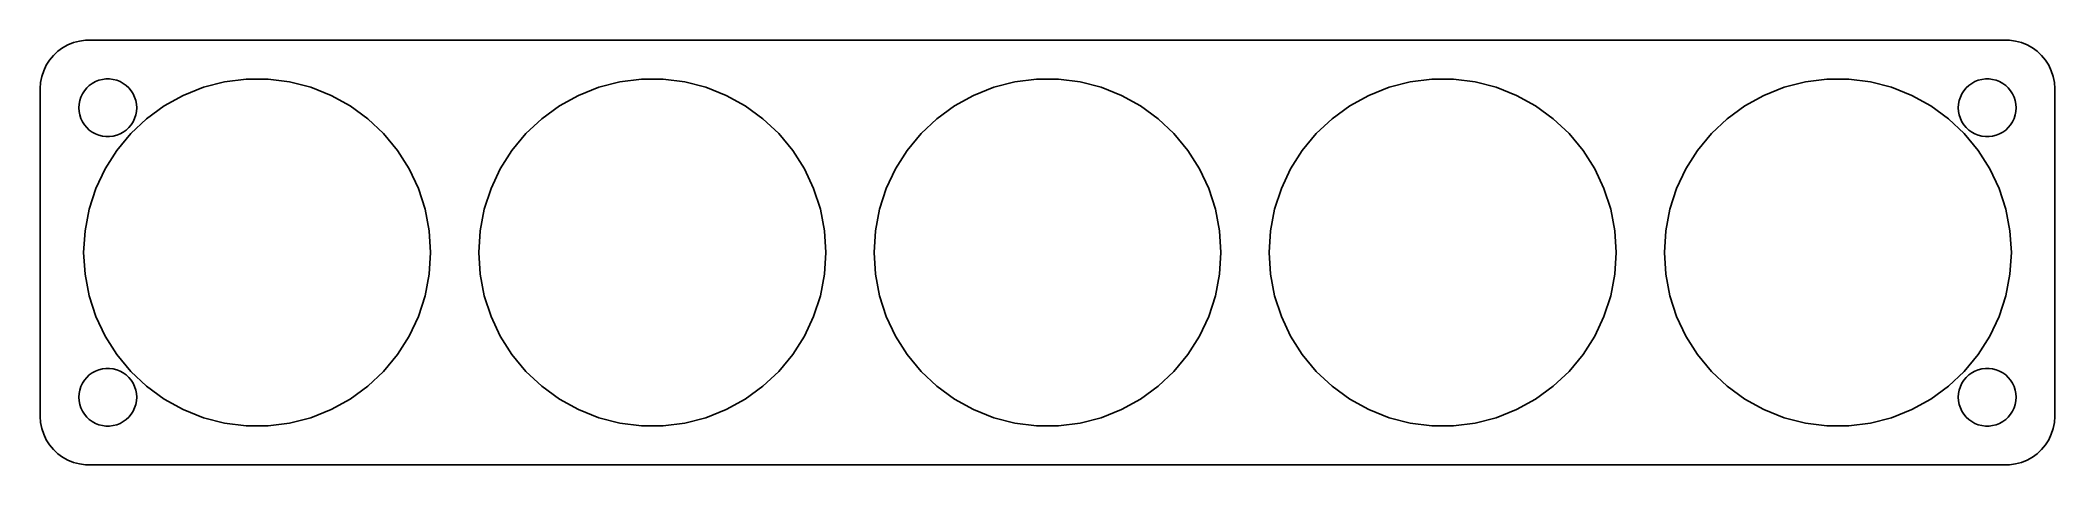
# Model space of a CAD drawing. Header units: metres. Extents: x -104 to 104, y -22 to 22.
import ezdxf

# ---------------------------------------------------------------- set-up
doc = ezdxf.new("R2010")
doc.units = ezdxf.units.M

msp = doc.modelspace()

# ---------------------------------------------------------------- linework, layer by layer
for p, q in [((-102.179, 21.2216), (-102.687, 20.8526)), ((-101.629, 21.5241), (-102.179, 21.2216)), ((-101.045, 21.7553), (-101.629, 21.5241)), ((-100.437, 21.9114), (-101.045, 21.7553)), ((-99.8139, 21.9901), (-100.437, 21.9114)), ((99.8139, 21.9901), (-99.8139, 21.9901)), ((100.437, 21.9114), (99.8139, 21.9901)), ((101.045, 21.7553), (100.437, 21.9114)), ((101.629, 21.5241), (101.045, 21.7553)), ((102.179, 21.2216), (101.629, 21.5241)), ((102.687, 20.8526), (102.179, 21.2216)), ((-104.149, 18.8406), (-104.343, 18.2434)), ((-103.882, 19.4088), (-104.149, 18.8406)), ((-103.545, 19.9389), (-103.882, 19.4088)), ((-103.145, 20.4227), (-103.545, 19.9389)), ((-102.687, 20.8526), (-103.145, 20.4227)), ((103.145, 20.4227), (102.687, 20.8526)), ((103.545, 19.9389), (103.145, 20.4227)), ((103.882, 19.4088), (103.545, 19.9389)), ((104.149, 18.8406), (103.882, 19.4088)), ((104.343, 18.2434), (104.149, 18.8406)), ((-104.461, 17.6267), (-104.5, 17)), ((-104.5, 17), (-104.5, -17)), ((-104.343, 18.2434), (-104.461, 17.6267)), ((-100.129, 16.4453), (-99.927, 16.7634)), ((-99.927, 16.7634), (-99.6869, 17.0536)), ((-99.6869, 17.0536), (-99.4123, 17.3115)), ((-99.4123, 17.3115), (-99.1075, 17.533)), ((-99.1075, 17.533), (-98.7773, 17.7145)), ((-98.7773, 17.7145), (-98.427, 17.8532)), ((-98.427, 17.8532), (-98.0621, 17.9469)), ((-98.0621, 17.9469), (-97.6884, 17.9941)), ((-97.6884, 17.9941), (-97.3116, 17.9941)), ((-97.3116, 17.9941), (-96.9379, 17.9469)), ((-96.9379, 17.9469), (-96.573, 17.8532)), ((-96.573, 17.8532), (-96.2227, 17.7145)), ((-96.2227, 17.7145), (-95.8925, 17.533)), ((-95.8925, 17.533), (-95.5877, 17.3115)), ((-95.5877, 17.3115), (-95.3131, 17.0536)), ((-95.3131, 17.0536), (-95.073, 16.7634)), ((-95.073, 16.7634), (-94.8711, 16.4453)), ((-89.664, 16.2869), (-87.5623, 17.119)), ((-87.5623, 17.119), (-85.3729, 17.6812)), ((-85.3729, 17.6812), (-83.1302, 17.9645)), ((-83.1302, 17.9645), (-80.8698, 17.9645)), ((-80.8698, 17.9645), (-78.6271, 17.6812)), ((-78.6271, 17.6812), (-76.4377, 17.119)), ((-76.4377, 17.119), (-74.336, 16.2869)), ((-48.664, 16.2869), (-46.5623, 17.119)), ((-46.5623, 17.119), (-44.3729, 17.6812)), ((-44.3729, 17.6812), (-42.1302, 17.9645)), ((-42.1302, 17.9645), (-39.8698, 17.9645)), ((-39.8698, 17.9645), (-37.6271, 17.6812)), ((-37.6271, 17.6812), (-35.4377, 17.119)), ((-35.4377, 17.119), (-33.336, 16.2869)), ((-7.66402, 16.2869), (-5.5623, 17.119)), ((-5.5623, 17.119), (-3.37285, 17.6812)), ((-3.37285, 17.6812), (-1.13022, 17.9645)), ((-1.13022, 17.9645), (1.13022, 17.9645)), ((1.13022, 17.9645), (3.37285, 17.6812)), ((3.37285, 17.6812), (5.5623, 17.119)), ((5.5623, 17.119), (7.66402, 16.2869)), ((33.336, 16.2869), (35.4377, 17.119)), ((35.4377, 17.119), (37.6271, 17.6812)), ((37.6271, 17.6812), (39.8698, 17.9645)), ((39.8698, 17.9645), (42.1302, 17.9645)), ((42.1302, 17.9645), (44.3729, 17.6812)), ((44.3729, 17.6812), (46.5623, 17.119)), ((46.5623, 17.119), (48.664, 16.2869)), ((74.336, 16.2869), (76.4377, 17.119)), ((76.4377, 17.119), (78.6271, 17.6812)), ((78.6271, 17.6812), (80.8698, 17.9645)), ((80.8698, 17.9645), (83.1302, 17.9645)), ((83.1302, 17.9645), (85.3729, 17.6812)), ((85.3729, 17.6812), (87.5623, 17.119)), ((87.5623, 17.119), (89.664, 16.2869)), ((94.8711, 16.4453), (95.073, 16.7634)), ((95.073, 16.7634), (95.3131, 17.0536)), ((95.3131, 17.0536), (95.5877, 17.3115)), ((95.5877, 17.3115), (95.8925, 17.533)), ((95.8925, 17.533), (96.2227, 17.7145)), ((96.2227, 17.7145), (96.573, 17.8532)), ((96.573, 17.8532), (96.9379, 17.9469)), ((96.9379, 17.9469), (97.3116, 17.9941)), ((97.3116, 17.9941), (97.6884, 17.9941)), ((97.6884, 17.9941), (98.0621, 17.9469)), ((98.0621, 17.9469), (98.427, 17.8532)), ((98.427, 17.8532), (98.7773, 17.7145)), ((98.7773, 17.7145), (99.1075, 17.533)), ((99.1075, 17.533), (99.4123, 17.3115)), ((99.4123, 17.3115), (99.6869, 17.0536)), ((99.6869, 17.0536), (99.927, 16.7634)), ((99.927, 16.7634), (100.129, 16.4453)), ((104.461, 17.6267), (104.343, 18.2434)), ((104.5, 17), (104.461, 17.6267)), ((104.5, -17), (104.5, 17)), ((-100.5, 15), (-100.476, 15.376)), ((-100.476, 14.624), (-100.5, 15)), ((-100.476, 15.376), (-100.406, 15.7461)), ((-100.406, 15.7461), (-100.289, 16.1044)), ((-100.289, 16.1044), (-100.129, 16.4453)), ((-94.8711, 16.4453), (-94.7107, 16.1044)), ((-94.7107, 16.1044), (-94.5943, 15.7461)), ((-94.5943, 15.7461), (-94.5237, 15.376)), ((-94.5237, 15.376), (-94.5, 15)), ((-94.5, 15), (-94.5237, 14.624)), ((-93.4736, 13.8692), (-91.6449, 15.1979)), ((-91.6449, 15.1979), (-89.664, 16.2869)), ((-74.336, 16.2869), (-72.3551, 15.1979)), ((-72.3551, 15.1979), (-70.5264, 13.8692)), ((-52.4736, 13.8692), (-50.6449, 15.1979)), ((-50.6449, 15.1979), (-48.664, 16.2869)), ((-33.336, 16.2869), (-31.3551, 15.1979)), ((-31.3551, 15.1979), (-29.5264, 13.8692)), ((-11.4736, 13.8692), (-9.64488, 15.1979)), ((-9.64488, 15.1979), (-7.66402, 16.2869)), ((7.66402, 16.2869), (9.64488, 15.1979)), ((9.64488, 15.1979), (11.4736, 13.8692)), ((29.5264, 13.8692), (31.3551, 15.1979)), ((31.3551, 15.1979), (33.336, 16.2869)), ((48.664, 16.2869), (50.6449, 15.1979)), ((50.6449, 15.1979), (52.4736, 13.8692)), ((70.5264, 13.8692), (72.3551, 15.1979)), ((72.3551, 15.1979), (74.336, 16.2869)), ((89.664, 16.2869), (91.6449, 15.1979)), ((91.6449, 15.1979), (93.4736, 13.8692)), ((94.5, 15), (94.5237, 15.376)), ((94.5237, 14.624), (94.5, 15)), ((94.5237, 15.376), (94.5943, 15.7461)), ((94.5943, 15.7461), (94.7107, 16.1044)), ((94.7107, 16.1044), (94.8711, 16.4453)), ((100.129, 16.4453), (100.289, 16.1044)), ((100.289, 16.1044), (100.406, 15.7461)), ((100.406, 15.7461), (100.476, 15.376)), ((100.476, 15.376), (100.5, 15)), ((100.5, 15), (100.476, 14.624)), ((-100.406, 14.2539), (-100.476, 14.624)), ((-100.289, 13.8956), (-100.406, 14.2539)), ((-100.129, 13.5547), (-100.289, 13.8956)), ((-99.927, 13.2366), (-100.129, 13.5547)), ((-99.6869, 12.9464), (-99.927, 13.2366)), ((-99.4123, 12.6884), (-99.6869, 12.9464)), ((-99.1075, 12.467), (-99.4123, 12.6884)), ((-95.5877, 12.6884), (-95.8925, 12.467)), ((-95.3131, 12.9464), (-95.5877, 12.6884)), ((-95.073, 13.2366), (-95.3131, 12.9464)), ((-95.1214, 12.3218), (-93.4736, 13.8692)), ((-94.8711, 13.5547), (-95.073, 13.2366)), ((-94.7107, 13.8956), (-94.8711, 13.5547)), ((-94.5943, 14.2539), (-94.7107, 13.8956)), ((-94.5237, 14.624), (-94.5943, 14.2539)), ((-70.5264, 13.8692), (-68.8786, 12.3218)), ((-54.1214, 12.3218), (-52.4736, 13.8692)), ((-29.5264, 13.8692), (-27.8786, 12.3218)), ((-13.1214, 12.3218), (-11.4736, 13.8692)), ((11.4736, 13.8692), (13.1214, 12.3218)), ((27.8786, 12.3218), (29.5264, 13.8692)), ((52.4736, 13.8692), (54.1214, 12.3218)), ((68.8786, 12.3218), (70.5264, 13.8692)), ((93.4736, 13.8692), (95.1214, 12.3218)), ((94.5943, 14.2539), (94.5237, 14.624)), ((94.7107, 13.8956), (94.5943, 14.2539)), ((94.8711, 13.5547), (94.7107, 13.8956)), ((95.073, 13.2366), (94.8711, 13.5547)), ((95.3131, 12.9464), (95.073, 13.2366)), ((95.5877, 12.6884), (95.3131, 12.9464)), ((95.8925, 12.467), (95.5877, 12.6884)), ((99.4123, 12.6884), (99.1075, 12.467)), ((99.6869, 12.9464), (99.4123, 12.6884)), ((99.927, 13.2366), (99.6869, 12.9464)), ((100.129, 13.5547), (99.927, 13.2366)), ((100.289, 13.8956), (100.129, 13.5547)), ((100.406, 14.2539), (100.289, 13.8956)), ((100.476, 14.624), (100.406, 14.2539)), ((-98.7773, 12.2855), (-99.1075, 12.467)), ((-98.427, 12.1468), (-98.7773, 12.2855)), ((-98.0621, 12.0531), (-98.427, 12.1468)), ((-97.6884, 12.0059), (-98.0621, 12.0531)), ((-97.7735, 8.67155), (-96.5623, 10.5801)), ((-97.3116, 12.0059), (-97.6884, 12.0059)), ((-96.9379, 12.0531), (-97.3116, 12.0059)), ((-96.573, 12.1468), (-96.9379, 12.0531)), ((-96.2227, 12.2855), (-96.573, 12.1468)), ((-96.5623, 10.5801), (-95.1214, 12.3218)), ((-95.8925, 12.467), (-96.2227, 12.2855)), ((-68.8786, 12.3218), (-67.4377, 10.5801)), ((-67.4377, 10.5801), (-66.2265, 8.67155)), ((-56.7735, 8.67155), (-55.5623, 10.5801)), ((-55.5623, 10.5801), (-54.1214, 12.3218)), ((-27.8786, 12.3218), (-26.4377, 10.5801)), ((-26.4377, 10.5801), (-25.2265, 8.67155)), ((-15.7735, 8.67155), (-14.5623, 10.5801)), ((-14.5623, 10.5801), (-13.1214, 12.3218)), ((13.1214, 12.3218), (14.5623, 10.5801)), ((14.5623, 10.5801), (15.7735, 8.67155)), ((25.2265, 8.67155), (26.4377, 10.5801)), ((26.4377, 10.5801), (27.8786, 12.3218)), ((54.1214, 12.3218), (55.5623, 10.5801)), ((55.5623, 10.5801), (56.7735, 8.67155)), ((66.2265, 8.67155), (67.4377, 10.5801)), ((67.4377, 10.5801), (68.8786, 12.3218)), ((95.1214, 12.3218), (96.5623, 10.5801)), ((96.2227, 12.2855), (95.8925, 12.467)), ((96.573, 12.1468), (96.2227, 12.2855)), ((96.5623, 10.5801), (97.7735, 8.67155)), ((96.9379, 12.0531), (96.573, 12.1468)), ((97.3116, 12.0059), (96.9379, 12.0531)), ((97.6884, 12.0059), (97.3116, 12.0059)), ((98.0621, 12.0531), (97.6884, 12.0059)), ((98.427, 12.1468), (98.0621, 12.0531)), ((98.7773, 12.2855), (98.427, 12.1468)), ((99.1075, 12.467), (98.7773, 12.2855)), ((-98.736, 6.62624), (-97.7735, 8.67155)), ((-66.2265, 8.67155), (-65.264, 6.62624)), ((-57.736, 6.62624), (-56.7735, 8.67155)), ((-25.2265, 8.67155), (-24.264, 6.62624)), ((-16.736, 6.62624), (-15.7735, 8.67155)), ((15.7735, 8.67155), (16.736, 6.62624)), ((24.264, 6.62624), (25.2265, 8.67155)), ((56.7735, 8.67155), (57.736, 6.62624)), ((65.264, 6.62624), (66.2265, 8.67155)), ((97.7735, 8.67155), (98.736, 6.62624)), ((-99.4345, 4.47641), (-98.736, 6.62624)), ((-65.264, 6.62624), (-64.5655, 4.47641)), ((-58.4345, 4.47641), (-57.736, 6.62624)), ((-24.264, 6.62624), (-23.5655, 4.47641)), ((-17.4345, 4.47641), (-16.736, 6.62624)), ((16.736, 6.62624), (17.4345, 4.47641)), ((23.5655, 4.47641), (24.264, 6.62624)), ((57.736, 6.62624), (58.4345, 4.47641)), ((64.5655, 4.47641), (65.264, 6.62624)), ((98.736, 6.62624), (99.4345, 4.47641)), ((-99.8581, 2.256), (-99.4345, 4.47641)), ((-64.5655, 4.47641), (-64.1419, 2.256)), ((-58.8581, 2.256), (-58.4345, 4.47641)), ((-23.5655, 4.47641), (-23.1419, 2.256)), ((-17.8581, 2.256), (-17.4345, 4.47641)), ((17.4345, 4.47641), (17.8581, 2.256)), ((23.1419, 2.256), (23.5655, 4.47641)), ((58.4345, 4.47641), (58.8581, 2.256)), ((64.1419, 2.256), (64.5655, 4.47641)), ((99.4345, 4.47641), (99.8581, 2.256)), ((-100, 0), (-99.8581, 2.256)), ((-64.1419, 2.256), (-64, 0)), ((-59, 0), (-58.8581, 2.256)), ((-23.1419, 2.256), (-23, 0)), ((-18, 0), (-17.8581, 2.256)), ((17.8581, 2.256), (18, 0)), ((23, 0), (23.1419, 2.256)), ((58.8581, 2.256), (59, 0)), ((64, 0), (64.1419, 2.256)), ((99.8581, 2.256), (100, 0)), ((-99.8581, -2.256), (-100, 0)), ((-64, 0), (-64.1419, -2.256)), ((-58.8581, -2.256), (-59, 0)), ((-23, 0), (-23.1419, -2.256)), ((-17.8581, -2.256), (-18, 0)), ((18, 0), (17.8581, -2.256)), ((23.1419, -2.256), (23, 0)), ((59, 0), (58.8581, -2.256)), ((64.1419, -2.256), (64, 0)), ((100, 0), (99.8581, -2.256)), ((-99.4345, -4.47641), (-99.8581, -2.256)), ((-64.1419, -2.256), (-64.5655, -4.47641)), ((-58.4345, -4.47641), (-58.8581, -2.256)), ((-23.1419, -2.256), (-23.5655, -4.47641)), ((-17.4345, -4.47641), (-17.8581, -2.256)), ((17.8581, -2.256), (17.4345, -4.47641)), ((23.5655, -4.47641), (23.1419, -2.256)), ((58.8581, -2.256), (58.4345, -4.47641)), ((64.5655, -4.47641), (64.1419, -2.256)), ((99.8581, -2.256), (99.4345, -4.47641)), ((-98.736, -6.62624), (-99.4345, -4.47641)), ((-64.5655, -4.47641), (-65.264, -6.62624)), ((-57.736, -6.62624), (-58.4345, -4.47641)), ((-23.5655, -4.47641), (-24.264, -6.62624)), ((-16.736, -6.62624), (-17.4345, -4.47641)), ((17.4345, -4.47641), (16.736, -6.62624)), ((24.264, -6.62624), (23.5655, -4.47641)), ((58.4345, -4.47641), (57.736, -6.62624)), ((65.264, -6.62624), (64.5655, -4.47641)), ((99.4345, -4.47641), (98.736, -6.62624)), ((-97.7735, -8.67155), (-98.736, -6.62624)), ((-65.264, -6.62624), (-66.2265, -8.67155)), ((-56.7735, -8.67155), (-57.736, -6.62624)), ((-24.264, -6.62624), (-25.2265, -8.67155)), ((-15.7735, -8.67155), (-16.736, -6.62624)), ((16.736, -6.62624), (15.7735, -8.67155)), ((25.2265, -8.67155), (24.264, -6.62624)), ((57.736, -6.62624), (56.7735, -8.67155)), ((66.2265, -8.67155), (65.264, -6.62624)), ((98.736, -6.62624), (97.7735, -8.67155)), ((-96.5623, -10.5801), (-97.7735, -8.67155)), ((-66.2265, -8.67155), (-67.4377, -10.5801)), ((-55.5623, -10.5801), (-56.7735, -8.67155)), ((-25.2265, -8.67155), (-26.4377, -10.5801)), ((-14.5623, -10.5801), (-15.7735, -8.67155)), ((15.7735, -8.67155), (14.5623, -10.5801)), ((26.4377, -10.5801), (25.2265, -8.67155)), ((56.7735, -8.67155), (55.5623, -10.5801)), ((67.4377, -10.5801), (66.2265, -8.67155)), ((97.7735, -8.67155), (96.5623, -10.5801)), ((-99.4123, -12.6884), (-99.1075, -12.467)), ((-99.1075, -12.467), (-98.7773, -12.2855)), ((-98.7773, -12.2855), (-98.427, -12.1468)), ((-98.427, -12.1468), (-98.0621, -12.0531)), ((-98.0621, -12.0531), (-97.6884, -12.0059)), ((-97.6884, -12.0059), (-97.3116, -12.0059)), ((-97.3116, -12.0059), (-96.9379, -12.0531)), ((-96.9379, -12.0531), (-96.573, -12.1468)), ((-96.573, -12.1468), (-96.2227, -12.2855)), ((-95.1214, -12.3218), (-96.5623, -10.5801)), ((-96.2227, -12.2855), (-95.8925, -12.467)), ((-95.8925, -12.467), (-95.5877, -12.6884)), ((-93.4736, -13.8692), (-95.1214, -12.3218)), ((-68.8786, -12.3218), (-70.5264, -13.8692)), ((-67.4377, -10.5801), (-68.8786, -12.3218)), ((-54.1214, -12.3218), (-55.5623, -10.5801)), ((-52.4736, -13.8692), (-54.1214, -12.3218)), ((-27.8786, -12.3218), (-29.5264, -13.8692)), ((-26.4377, -10.5801), (-27.8786, -12.3218)), ((-13.1214, -12.3218), (-14.5623, -10.5801)), ((-11.4736, -13.8692), (-13.1214, -12.3218)), ((13.1214, -12.3218), (11.4736, -13.8692)), ((14.5623, -10.5801), (13.1214, -12.3218)), ((27.8786, -12.3218), (26.4377, -10.5801)), ((29.5264, -13.8692), (27.8786, -12.3218)), ((54.1214, -12.3218), (52.4736, -13.8692)), ((55.5623, -10.5801), (54.1214, -12.3218)), ((68.8786, -12.3218), (67.4377, -10.5801)), ((70.5264, -13.8692), (68.8786, -12.3218)), ((95.1214, -12.3218), (93.4736, -13.8692)), ((96.5623, -10.5801), (95.1214, -12.3218)), ((95.5877, -12.6884), (95.8925, -12.467)), ((95.8925, -12.467), (96.2227, -12.2855)), ((96.2227, -12.2855), (96.573, -12.1468)), ((96.573, -12.1468), (96.9379, -12.0531)), ((96.9379, -12.0531), (97.3116, -12.0059)), ((97.3116, -12.0059), (97.6884, -12.0059)), ((97.6884, -12.0059), (98.0621, -12.0531)), ((98.0621, -12.0531), (98.427, -12.1468)), ((98.427, -12.1468), (98.7773, -12.2855)), ((98.7773, -12.2855), (99.1075, -12.467)), ((99.1075, -12.467), (99.4123, -12.6884)), ((-100.5, -15), (-100.476, -14.624)), ((-100.476, -14.624), (-100.406, -14.2539)), ((-100.406, -14.2539), (-100.289, -13.8956)), ((-100.289, -13.8956), (-100.129, -13.5547)), ((-100.129, -13.5547), (-99.927, -13.2366)), ((-99.927, -13.2366), (-99.6869, -12.9464)), ((-99.6869, -12.9464), (-99.4123, -12.6884)), ((-95.5877, -12.6884), (-95.3131, -12.9464)), ((-95.3131, -12.9464), (-95.073, -13.2366)), ((-95.073, -13.2366), (-94.8711, -13.5547)), ((-94.8711, -13.5547), (-94.7107, -13.8956)), ((-94.7107, -13.8956), (-94.5943, -14.2539)), ((-94.5943, -14.2539), (-94.5237, -14.624)), ((-94.5237, -14.624), (-94.5, -15)), ((-91.6449, -15.1979), (-93.4736, -13.8692)), ((-70.5264, -13.8692), (-72.3551, -15.1979)), ((-50.6449, -15.1979), (-52.4736, -13.8692)), ((-29.5264, -13.8692), (-31.3551, -15.1979)), ((-9.64488, -15.1979), (-11.4736, -13.8692)), ((11.4736, -13.8692), (9.64488, -15.1979)), ((31.3551, -15.1979), (29.5264, -13.8692)), ((52.4736, -13.8692), (50.6449, -15.1979)), ((72.3551, -15.1979), (70.5264, -13.8692)), ((93.4736, -13.8692), (91.6449, -15.1979)), ((94.5, -15), (94.5237, -14.624)), ((94.5237, -14.624), (94.5943, -14.2539)), ((94.5943, -14.2539), (94.7107, -13.8956)), ((94.7107, -13.8956), (94.8711, -13.5547)), ((94.8711, -13.5547), (95.073, -13.2366)), ((95.073, -13.2366), (95.3131, -12.9464)), ((95.3131, -12.9464), (95.5877, -12.6884)), ((99.4123, -12.6884), (99.6869, -12.9464)), ((99.6869, -12.9464), (99.927, -13.2366)), ((99.927, -13.2366), (100.129, -13.5547)), ((100.129, -13.5547), (100.289, -13.8956)), ((100.289, -13.8956), (100.406, -14.2539)), ((100.406, -14.2539), (100.476, -14.624)), ((100.476, -14.624), (100.5, -15)), ((-100.476, -15.376), (-100.5, -15)), ((-100.406, -15.7461), (-100.476, -15.376)), ((-100.289, -16.1044), (-100.406, -15.7461)), ((-100.129, -16.4453), (-100.289, -16.1044)), ((-99.927, -16.7634), (-100.129, -16.4453)), ((-94.8711, -16.4453), (-95.073, -16.7634)), ((-94.7107, -16.1044), (-94.8711, -16.4453)), ((-94.5943, -15.7461), (-94.7107, -16.1044)), ((-94.5237, -15.376), (-94.5943, -15.7461)), ((-94.5, -15), (-94.5237, -15.376)), ((-89.664, -16.2869), (-91.6449, -15.1979)), ((-87.5623, -17.119), (-89.664, -16.2869)), ((-74.336, -16.2869), (-76.4377, -17.119)), ((-72.3551, -15.1979), (-74.336, -16.2869)), ((-48.664, -16.2869), (-50.6449, -15.1979)), ((-46.5623, -17.119), (-48.664, -16.2869)), ((-33.336, -16.2869), (-35.4377, -17.119)), ((-31.3551, -15.1979), (-33.336, -16.2869)), ((-7.66402, -16.2869), (-9.64488, -15.1979)), ((-5.5623, -17.119), (-7.66402, -16.2869)), ((7.66402, -16.2869), (5.5623, -17.119)), ((9.64488, -15.1979), (7.66402, -16.2869)), ((33.336, -16.2869), (31.3551, -15.1979)), ((35.4377, -17.119), (33.336, -16.2869)), ((48.664, -16.2869), (46.5623, -17.119)), ((50.6449, -15.1979), (48.664, -16.2869)), ((74.336, -16.2869), (72.3551, -15.1979)), ((76.4377, -17.119), (74.336, -16.2869)), ((89.664, -16.2869), (87.5623, -17.119)), ((91.6449, -15.1979), (89.664, -16.2869)), ((94.5237, -15.376), (94.5, -15)), ((94.5943, -15.7461), (94.5237, -15.376)), ((94.7107, -16.1044), (94.5943, -15.7461)), ((94.8711, -16.4453), (94.7107, -16.1044)), ((95.073, -16.7634), (94.8711, -16.4453)), ((100.129, -16.4453), (99.927, -16.7634)), ((100.289, -16.1044), (100.129, -16.4453)), ((100.406, -15.7461), (100.289, -16.1044)), ((100.476, -15.376), (100.406, -15.7461)), ((100.5, -15), (100.476, -15.376)), ((-104.5, -17), (-104.461, -17.6267)), ((-104.461, -17.6267), (-104.343, -18.2434)), ((-104.343, -18.2434), (-104.149, -18.8406)), ((-99.6869, -17.0536), (-99.927, -16.7634)), ((-99.4123, -17.3115), (-99.6869, -17.0536)), ((-99.1075, -17.533), (-99.4123, -17.3115)), ((-98.7773, -17.7145), (-99.1075, -17.533)), ((-98.427, -17.8532), (-98.7773, -17.7145)), ((-98.0621, -17.9469), (-98.427, -17.8532)), ((-97.6884, -17.9941), (-98.0621, -17.9469)), ((-97.3116, -17.9941), (-97.6884, -17.9941)), ((-96.9379, -17.9469), (-97.3116, -17.9941)), ((-96.573, -17.8532), (-96.9379, -17.9469)), ((-96.2227, -17.7145), (-96.573, -17.8532)), ((-95.8925, -17.533), (-96.2227, -17.7145)), ((-95.5877, -17.3115), (-95.8925, -17.533)), ((-95.3131, -17.0536), (-95.5877, -17.3115)), ((-95.073, -16.7634), (-95.3131, -17.0536)), ((-85.3729, -17.6812), (-87.5623, -17.119)), ((-83.1302, -17.9645), (-85.3729, -17.6812)), ((-80.8698, -17.9645), (-83.1302, -17.9645)), ((-78.6271, -17.6812), (-80.8698, -17.9645)), ((-76.4377, -17.119), (-78.6271, -17.6812)), ((-44.3729, -17.6812), (-46.5623, -17.119)), ((-42.1302, -17.9645), (-44.3729, -17.6812)), ((-39.8698, -17.9645), (-42.1302, -17.9645)), ((-37.6271, -17.6812), (-39.8698, -17.9645)), ((-35.4377, -17.119), (-37.6271, -17.6812)), ((-3.37285, -17.6812), (-5.5623, -17.119)), ((-1.13022, -17.9645), (-3.37285, -17.6812)), ((1.13022, -17.9645), (-1.13022, -17.9645)), ((3.37285, -17.6812), (1.13022, -17.9645)), ((5.5623, -17.119), (3.37285, -17.6812)), ((37.6271, -17.6812), (35.4377, -17.119)), ((39.8698, -17.9645), (37.6271, -17.6812)), ((42.1302, -17.9645), (39.8698, -17.9645)), ((44.3729, -17.6812), (42.1302, -17.9645)), ((46.5623, -17.119), (44.3729, -17.6812)), ((78.6271, -17.6812), (76.4377, -17.119)), ((80.8698, -17.9645), (78.6271, -17.6812)), ((83.1302, -17.9645), (80.8698, -17.9645)), ((85.3729, -17.6812), (83.1302, -17.9645)), ((87.5623, -17.119), (85.3729, -17.6812)), ((95.3131, -17.0536), (95.073, -16.7634)), ((95.5877, -17.3115), (95.3131, -17.0536)), ((95.8925, -17.533), (95.5877, -17.3115)), ((96.2227, -17.7145), (95.8925, -17.533)), ((96.573, -17.8532), (96.2227, -17.7145)), ((96.9379, -17.9469), (96.573, -17.8532)), ((97.3116, -17.9941), (96.9379, -17.9469)), ((97.6884, -17.9941), (97.3116, -17.9941)), ((98.0621, -17.9469), (97.6884, -17.9941)), ((98.427, -17.8532), (98.0621, -17.9469)), ((98.7773, -17.7145), (98.427, -17.8532)), ((99.1075, -17.533), (98.7773, -17.7145)), ((99.4123, -17.3115), (99.1075, -17.533)), ((99.6869, -17.0536), (99.4123, -17.3115)), ((99.927, -16.7634), (99.6869, -17.0536)), ((104.149, -18.8406), (104.343, -18.2434)), ((104.343, -18.2434), (104.461, -17.6267)), ((104.461, -17.6267), (104.5, -17)), ((-104.149, -18.8406), (-103.882, -19.4088)), ((-103.882, -19.4088), (-103.545, -19.9389)), ((-103.545, -19.9389), (-103.145, -20.4227)), ((-103.145, -20.4227), (-102.687, -20.8526)), ((-102.687, -20.8526), (-102.179, -21.2216)), ((102.179, -21.2216), (102.687, -20.8526)), ((102.687, -20.8526), (103.145, -20.4227)), ((103.145, -20.4227), (103.545, -19.9389)), ((103.545, -19.9389), (103.882, -19.4088)), ((103.882, -19.4088), (104.149, -18.8406)), ((-102.179, -21.2216), (-101.629, -21.5241)), ((-101.629, -21.5241), (-101.045, -21.7553)), ((-101.045, -21.7553), (-100.437, -21.9114)), ((-100.437, -21.9114), (-99.8139, -21.9901)), ((-99.8139, -21.9901), (99.8139, -21.9901)), ((99.8139, -21.9901), (100.437, -21.9114)), ((100.437, -21.9114), (101.045, -21.7553)), ((101.045, -21.7553), (101.629, -21.5241)), ((101.629, -21.5241), (102.179, -21.2216))]:
    msp.add_line(p, q)

doc.saveas('drawing.dxf')
